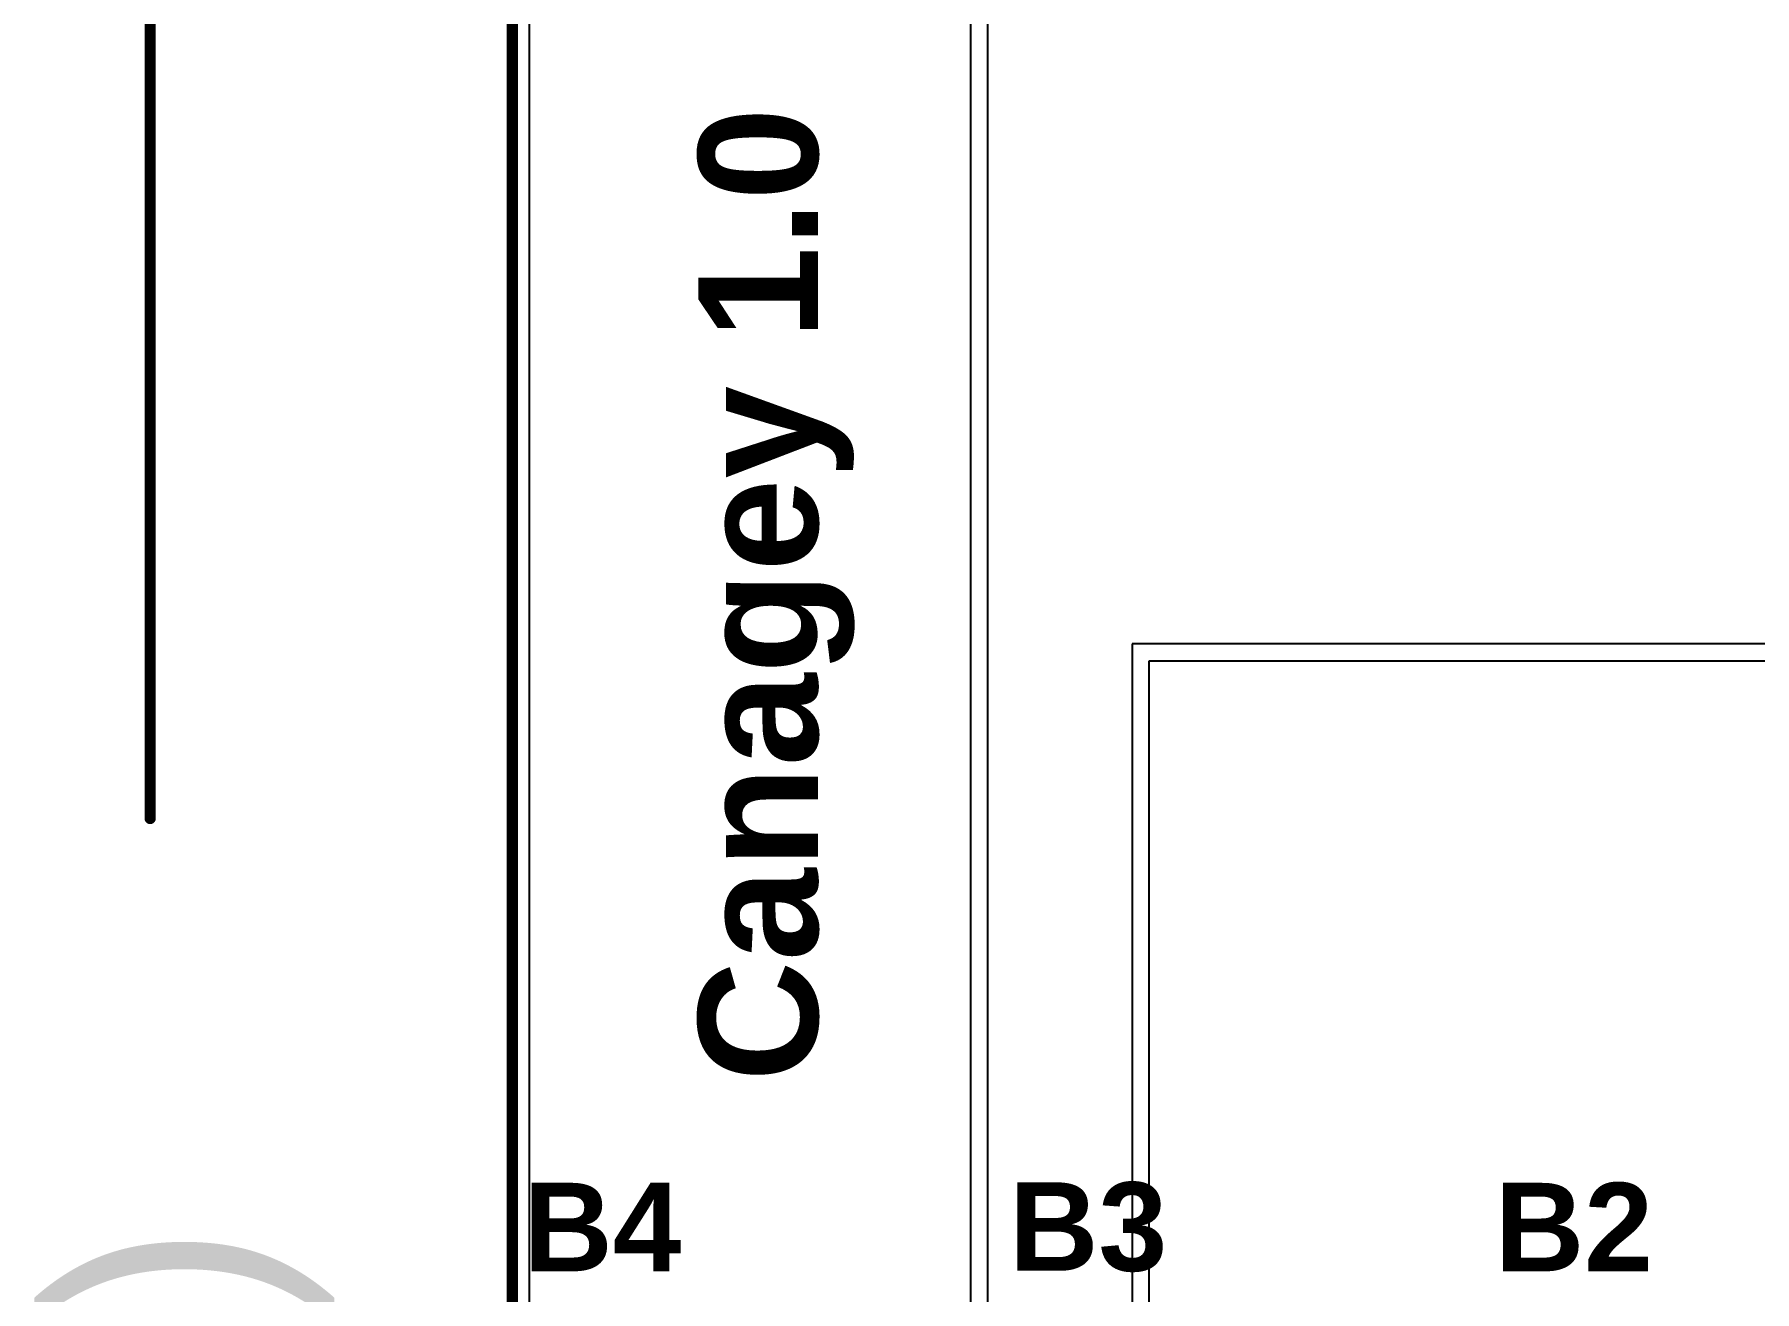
# Model space of a CAD drawing. Header units: inches. Extents: x -11 to 5379, y 0 to 5429.
# Drawn here: x -10.79 to 28.05, y 68.47 to 96.88 of the extents above; entities that cross this region are included whole.
import ezdxf

# ---------------------------------------------------------------- set-up
doc = ezdxf.new("R2010")
doc.units = ezdxf.units.IN
for name, color, linetype in [('Board Outline', 216, 'Continuous'), ('Bottom Layer', 5, 'Continuous'), ('Dimension', 6, 'Continuous'), ('GND', 16, 'Continuous'), ('PWR', 76, 'Continuous'), ('Top Layer', 1, 'Continuous'), ('Top Overlay', 2, 'Continuous')]:
    doc.layers.add(name, color=color, linetype=linetype)
doc.styles.add('Arial', font='', dxfattribs={"height": 0.2})
doc.styles.add('Arial_Bold', font='', dxfattribs={"height": 0.2})
doc.styles.get('Arial').set_extended_font_data('Arial')
doc.styles.get('Arial_Bold').set_extended_font_data('Arial', bold=True)

msp = doc.modelspace()

# ---------------------------------------------------------------- linework, layer by layer
at = {"layer": 'Board Outline'}
msp.add_lwpolyline([(0, 0, 0.254, 0.254, 0), (0, 110, 0.254, 0.254, 0)], format="xyseb", dxfattribs=at)
at = {"layer": 'Bottom Layer'}
msp.add_line((0.388, 9.672), (0.388, 100.328), dxfattribs=at)
at = {"layer": 'Dimension'}
msp.add_lwpolyline([(-8.179, 79.159, 0.254, 0.254, 0), (-8.179, 110, 0.254, 0.254, 0)], format="xyseb", dxfattribs=at)
msp.add_lwpolyline([(-8.242, 79.159, 0.127, 0.127, 1), (-8.115, 79.159, 0.127, 0.127, 1)], format="xyseb", close=True, dxfattribs=at)
at = {"layer": 'GND'}
for p, q in [((0.388, 0.388), (0.388, 109.612)), ((10.349, 106.045), (10.349, 7.62)), ((10.737, 44.536), (10.737, 105.657))]:
    msp.add_line(p, q, dxfattribs=at)
at = {"layer": 'PWR'}
for p, q in [((0.388, 41.681), (0.388, 109.612)), ((36.959, 83.109), (13.995, 83.109)), ((13.995, 83.109), (13.995, 66.345)), ((14.384, 66.733), (14.384, 82.72)), ((14.384, 82.72), (36.959, 82.72))]:
    msp.add_line(p, q, dxfattribs=at)
at = {"layer": 'Top Layer'}
msp.add_line((0.388, 9.672), (0.388, 100.328), dxfattribs=at)

# ---------------------------------------------------------------- texts
at = {"layer": 'Dimension', "style": 'Arial'}
msp.add_text('110.00 (mm)', height=5, rotation=90, dxfattribs=at).set_placement((-5.527, 30.435))
at = {"layer": 'Top Overlay', "style": 'Arial_Bold'}
for s, height, rotation, p in [('Canagey 1.0', 2.7, 90, (6.9, 73.213)), ('B4', 2, 360, (0.249, 68.927)), ('B3', 2, 360, (11.219, 68.938)), ('B2', 2, 360, (22.189, 68.926))]:
    msp.add_text(s, height=height, rotation=rotation, dxfattribs=at).set_placement(p)

doc.saveas('drawing.dxf')
